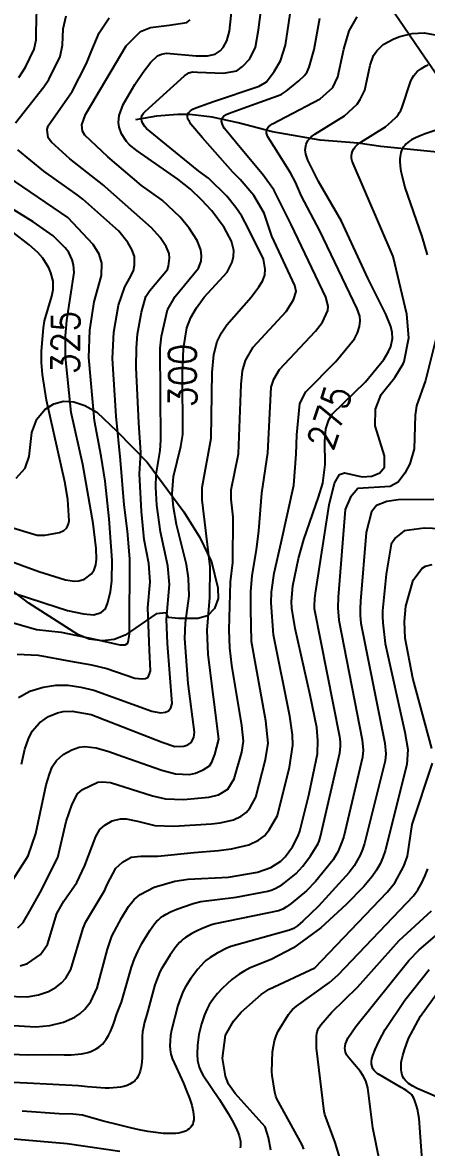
# Model space of a CAD drawing. Extents: x 197794 to 200030, y 561152 to 563931.
# Drawn here: x 199632.8 to 199764.7, y 562181.1 to 562548.5 of the extents above; entities that cross this region are included whole.
import ezdxf
from ezdxf.enums import TextEntityAlignment as Align

# ---------------------------------------------------------------- set-up
doc = ezdxf.new("R2010")
doc.units = 0
for name, color, linetype in [('E0022112', 5, 'CONTINUOUS'), ('F0017111', 30, 'CONTINUOUS'), ('F0017114', 7, 'CONTINUOUS'), ('F0017131', 7, 'CONTINUOUS'), ('G0037213', 32, 'CONTINUOUS')]:
    doc.layers.add(name, color=color, linetype=linetype)
doc.styles.add('HIST', font='romans.shx', dxfattribs={"bigfont": 'ngsw.shx'})

msp = doc.modelspace()

# ---------------------------------------------------------------- linework, layer by layer
at = {"layer": 'E0022112', "flags": 128}
for points in [[(199574.217, 562771.998), (199632.186, 562729.602), (199637.535, 562726.995), (199645.436, 562717.164), (199671.533, 562668.04), (199716.44, 562606.125), (199755.655, 562549.556), (199762.707, 562539.299), (199787.208, 562503.547)], [(199776.82, 562505.24), (199749.87, 562508), (199742.46, 562509.11), (199730.03, 562510.12), (199714.44, 562512.84), (199703.21, 562515.73), (199694.79, 562517.56), (199687.5, 562518.44), (199683.56, 562518.45), (199676.61, 562517.87), (199669.75, 562516.67)]]:
    msp.add_lwpolyline(points, dxfattribs=at)
at = {"layer": 'F0017111'}
for points, elevation in [([(199628.88, 562267.32), (199634.65, 562276.36), (199637.14, 562283.64), (199640.49, 562299.59), (199641.58, 562303.06), (199642.52, 562305.4), (199643.95, 562307.51), (199646.08, 562309.45), (199648.91, 562311), (199651.29, 562311.87), (199653.21, 562312.08), (199656.83, 562311.68), (199661.01, 562310.44), (199665.57, 562308.76), (199678.34, 562304.33), (199682.76, 562303.17), (199687.3, 562302.94), (199689.28, 562303.4), (199691.79, 562304.48), (199693.84, 562305.77), (199694.65, 562306.93), (199695.62, 562309.43), (199696.88, 562314.42), (199693.43, 562342.15), (199693.08, 562350.04), (199693.95, 562360.69), (199694.13, 562370.74), (199691.43, 562392.64), (199691.45, 562396.61), (199694.42, 562412.72), (199694.75, 562434.17), (199695.3, 562440.07), (199696.34, 562444.29), (199697.75, 562447.11), (199699.51, 562449.79), (199707.51, 562458.76), (199709.95, 562462.17), (199711.18, 562464.02), (199711.96, 562465.95), (199712.1, 562467.99), (199711.49, 562471.2), (199706.6, 562481.09), (199704.44, 562485.25), (199702.47, 562488.12), (199699.54, 562491.74), (199693.54, 562497.65), (199690.37, 562499.98), (199678.11, 562509.99), (199673.32, 562513.91), (199672.67, 562514.69), (199672.05, 562515.48), (199671.74, 562516.31), (199671.63, 562517), (199671.69, 562517.54), (199671.9, 562518.2), (199672.36, 562518.84), (199672.88, 562519.44), (199676.45, 562522.74), (199685.69, 562531.04), (199687.09, 562532.09), (199688.29, 562532.42), (199689.92, 562532.32), (199698.49, 562531.98), (199702.83, 562532.74), (199704.68, 562534.15), (199707.06, 562536.65), (199708.91, 562540.44), (199709.86, 562546.06), (199711.87, 562561.36)], 295), ([(199631.32, 562252.89), (199633.02, 562254.59), (199635.53, 562259.01), (199638.59, 562264.45), (199644.32, 562275.8), (199647.09, 562287.64), (199648.98, 562293.24), (199650.76, 562296.57), (199652.36, 562298.03), (199657.41, 562300.43), (199658.85, 562300.58), (199661.57, 562300.28), (199675.29, 562295.94), (199679.47, 562294.99), (199685.41, 562294.78), (199693.62, 562295.55), (199696.77, 562296.31), (199699.85, 562298.16), (199701.95, 562301.49), (199704.38, 562310.2), (199704.96, 562313.79), (199704.47, 562318.96), (199701.17, 562338.69), (199700.53, 562344.27), (199700.27, 562350.19), (199700.74, 562365.82), (199701.54, 562372.2), (199701.57, 562386.92), (199700.95, 562392.86), (199700.97, 562395.84), (199703.38, 562407.63), (199704.26, 562430.32), (199704.67, 562434.75), (199705.59, 562438.14), (199708.11, 562442.49), (199718.87, 562454.1), (199721.33, 562457.9), (199722.18, 562460.65), (199721.68, 562462.63), (199714.18, 562478.72), (199711.72, 562486.19), (199708.35, 562491.97), (199703.93, 562497.19), (199701.48, 562499.6), (199691.63, 562510.88), (199687.78, 562515.29), (199687.3, 562516.13), (199686.84, 562516.96), (199686.69, 562517.78), (199686.69, 562518.44), (199687.04, 562519.04), (199687.62, 562519.7), (199688.47, 562520.22), (199689.37, 562520.65), (199695.18, 562522.67), (199710.1, 562527.66), (199712.46, 562529.11), (199715.01, 562532.5), (199717.03, 562536.01), (199718.65, 562541.09), (199720.88, 562555.65)], 290), ([(199631.6, 562530.53), (199633.8, 562533.86), (199636.58, 562539.78), (199637.28, 562542.83), (199637.29, 562545.25), (199637.52, 562553.07)], 320), ([(199612.41, 562230.95), (199634.41, 562230.39), (199637.99, 562230.96), (199641.25, 562232.04), (199643.85, 562233.5), (199645.55, 562234.87), (199646.93, 562236.44), (199648.55, 562239.23), (199652.64, 562252.8), (199653.53, 562254.79), (199659.72, 562265.14), (199660.46, 562266.98), (199663.25, 562272.35), (199665.49, 562274.29), (199668.33, 562275.94), (199671.48, 562276.24), (199677.01, 562276.24), (199688.84, 562277.5), (199696.82, 562278.09), (199701.08, 562278.68), (199706.73, 562279.97), (199709.88, 562281.47), (199711.86, 562282.94), (199713.39, 562284.82), (199716.07, 562289.6), (199719.96, 562305.35), (199721.13, 562312.52), (199721.02, 562315.93), (199720.05, 562322.01), (199714.73, 562348.52), (199714.01, 562358.95), (199714.1, 562362.43), (199714.98, 562368.63), (199717.22, 562378.64), (199721.37, 562397.41), (199722.12, 562407.51), (199722.36, 562413.81), (199723.42, 562424.1), (199725.33, 562427.9), (199735.07, 562437.8), (199741.18, 562445.16), (199742.24, 562447.2), (199742.9, 562449.26), (199743.09, 562451.08), (199742.91, 562452.63), (199742.09, 562455.04), (199729.92, 562480.44), (199723.95, 562491.83), (199721.91, 562496.33), (199720.29, 562499.44), (199715, 562507.85), (199712.93, 562511.14), (199712.7, 562511.74), (199712.49, 562512.34), (199712.47, 562512.89), (199712.54, 562513.33), (199712.75, 562513.84), (199713.13, 562514.44), (199713.74, 562514.95), (199714.4, 562515.41), (199718.77, 562517.73), (199730, 562523.52), (199734.16, 562527.22), (199735.79, 562530.79), (199737.74, 562539.79), (199739.46, 562545.79), (199742.12, 562550.33)], 280), ([(199630.57, 562515.71), (199639.78, 562527.43), (199641.43, 562529.93), (199645.15, 562537.4), (199645.89, 562541.08), (199646.1, 562546.4), (199647.06, 562550.65)], 315), ([(199631.07, 562342.18), (199637.9, 562341.85), (199648.52, 562339.95), (199655.32, 562338.71), (199660.3, 562337.5), (199669.52, 562334.37), (199671.88, 562334.19), (199672.95, 562334.3), (199673.87, 562334.73), (199674.31, 562335.76), (199674.56, 562336.77), (199674.26, 562343.52), (199673.68, 562357.32), (199674.44, 562365.88), (199674.03, 562371.82), (199672.58, 562379.68), (199671.62, 562388.81), (199671.06, 562401.09), (199671.44, 562408.08), (199670.84, 562417.74), (199669.88, 562435.83), (199669.99, 562442.31), (199670.38, 562446.71), (199671.63, 562453.86), (199673.08, 562458.97), (199674.4, 562460.97), (199680.12, 562467.89), (199680.52, 562468.88), (199680.85, 562471.57), (199680.67, 562473.07), (199679.71, 562475.34), (199677.76, 562478.31), (199674.96, 562481.47), (199659.81, 562494.82), (199659.33, 562495.28), (199648.24, 562503.97), (199642.31, 562509.38), (199641.17, 562510.87), (199640.82, 562513.51), (199641.21, 562514.75), (199649.06, 562525.99), (199651.36, 562530.47), (199653.66, 562535.11), (199655.26, 562538.94), (199657.81, 562545.11), (199661.11, 562550)], 310), ([(199631.53, 562328.08), (199635.2, 562330.13), (199639.6, 562331.46), (199643.66, 562332.09), (199647.67, 562332.09), (199651.83, 562331.49), (199656.1, 562330.46), (199675, 562323.59), (199677.84, 562323.07), (199679.55, 562323.28), (199680.47, 562323.75), (199681.27, 562324.72), (199681.73, 562326.07), (199680.13, 562345.72), (199679.78, 562353.61), (199680.8, 562365.02), (199680.25, 562371.04), (199677.82, 562382.15), (199676.71, 562390.92), (199676.39, 562396.81), (199676.49, 562400.93), (199677.8, 562408.69), (199677.95, 562412.11), (199677.71, 562442.17), (199678.15, 562446.05), (199680.12, 562454.65), (199682.65, 562459.03), (199690.27, 562468.24), (199691.11, 562470.53), (199691.31, 562472.29), (199691.06, 562474.29), (199689.79, 562477.32), (199687.18, 562481.29), (199684.25, 562484.91), (199678.38, 562490.43), (199671.71, 562495.25), (199660.65, 562504.59), (199653.13, 562511.7), (199652.35, 562513), (199652.22, 562515.08), (199653.39, 562518.45), (199666.64, 562540.91), (199671.31, 562545.58), (199674.56, 562546.88), (199680.66, 562547.66), (199686.47, 562548.46), (199687.53, 562549.31)], 305), ([(199632.02, 562240.42), (199634.46, 562241.22), (199638.7, 562244.12), (199640.95, 562247.4), (199644.02, 562257.58), (199646.35, 562261.57), (199650.6, 562267.71), (199653.17, 562273.24), (199656.8, 562282.73), (199658.11, 562284.96), (199659.65, 562286.35), (199662.05, 562287.82), (199664.83, 562288.44), (199666.68, 562288.44), (199670.31, 562287.66), (199676.02, 562286.28), (199682.27, 562286.04), (199694.56, 562286.86), (199697.35, 562287.11), (199701.75, 562288.14), (199704.24, 562289.36), (199705.85, 562290.55), (199707, 562291.96), (199709.01, 562295.54), (199712.17, 562307.78), (199713.05, 562313.15), (199712.26, 562320.48), (199707.63, 562346.39), (199707.39, 562356.9), (199707.37, 562362.62), (199707.78, 562367.88), (199709.27, 562376.33), (199709.99, 562382.55), (199710.94, 562394.76), (199712.95, 562407.98), (199714.05, 562429.42), (199714.85, 562431.99), (199716.72, 562435.19), (199728.51, 562447.66), (199730.78, 562450.61), (199732.49, 562454.5), (199732.64, 562455.87), (199731.88, 562458.84), (199720.52, 562482.51), (199714.87, 562493.83), (199712.63, 562497.01), (199711.49, 562498.57), (199702.38, 562509.56), (199698.81, 562513.86), (199698.37, 562514.67), (199697.96, 562515.47), (199697.83, 562516.26), (199697.85, 562516.89), (199698.13, 562517.4), (199698.6, 562517.96), (199699.31, 562518.4), (199700.06, 562518.78), (199704.88, 562520.57), (199717.27, 562524.97), (199718.88, 562526.12), (199723, 562529.49), (199724.86, 562531.15), (199725.77, 562532.36), (199726.37, 562533.92), (199728.01, 562539.72), (199729.9, 562549.93)], 285), ([(199609.88, 562212.34), (199634.6, 562211.42), (199641.485, 562211.481), (199646.366, 562211.359), (199648.727, 562211.406), (199650.99, 562211.584), (199652.076, 562211.735), (199653.126, 562211.936), (199654.135, 562212.19), (199655.1, 562212.504), (199656.016, 562212.883), (199656.881, 562213.333), (199657.689, 562213.859), (199658.437, 562214.466), (199658.901, 562214.92), (199659.339, 562215.41), (199660.141, 562216.489), (199660.857, 562217.685), (199661.501, 562218.978), (199662.087, 562220.349), (199662.63, 562221.778), (199663.644, 562224.733), (199665.121, 562228.573), (199668.422, 562240.071), (199669.363, 562242.78), (199670.454, 562245.188), (199671.813, 562247.76), (199674.357, 562252.001), (199675.959, 562254.187), (199676.586, 562254.898), (199677.218, 562255.528), (199677.892, 562256.114), (199678.663, 562256.685), (199679.667, 562257.317), (199681.097, 562258.08), (199683.153, 562258.984), (199688.537, 562260.806), (199691.081, 562261.417), (199702.629, 562262.923), (199712.949, 562264.813), (199714.341, 562265.27), (199715.508, 562265.807), (199717.507, 562266.921), (199718.38, 562267.527), (199722.121, 562270.601), (199723.173, 562271.683), (199724.298, 562273.005), (199726.828, 562276.368), (199729.072, 562279.865), (199729.353, 562280.442), (199729.659, 562281.216), (199730.142, 562282.682), (199736.457, 562310.041), (199736.64, 562312.06), (199736.624, 562313.553), (199736.46, 562315.219), (199728.194, 562356.988), (199728.138, 562357.971), (199728.222, 562360.384), (199728.437, 562362.173), (199732.934, 562390.991), (199734.68, 562398.078), (199736.353, 562400.87), (199738.001, 562401.39), (199743.697, 562400.187), (199746.865, 562400.319), (199749.527, 562401.433), (199750.984, 562403.306), (199750.993, 562406.977), (199747.952, 562416.734), (199748.03, 562422.23), (199749.892, 562427.055), (199754.351, 562432.556), (199757.131, 562437.079), (199757.386, 562437.787), (199758.952, 562445.577), (199758.337, 562453.26), (199753.842, 562472.12), (199740.443, 562503.227), (199740.281, 562504.112), (199740.267, 562504.908), (199740.37, 562505.7), (199740.6, 562506.467), (199740.96, 562507.187), (199741.438, 562507.847), (199742.102, 562508.498), (199743.304, 562509.369), (199751.297, 562514.412), (199753.339, 562516.148), (199754.908, 562517.717), (199755.437, 562518.379), (199755.896, 562519.059), (199756.327, 562519.806), (199756.795, 562520.862), (199759.483, 562529.107), (199760.046, 562530.351), (199760.578, 562531.217), (199761.131, 562531.876), (199761.731, 562532.444), (199762.376, 562532.963), (199763.054, 562533.44), (199764.482, 562534.293), (199765.23, 562534.673)], 270), ([(199767.594, 562513.219), (199764.261, 562512.107), (199762.676, 562511.506), (199761.19, 562510.851), (199759.835, 562510.123), (199759.217, 562509.726), (199758.644, 562509.305), (199758.12, 562508.856), (199757.65, 562508.378), (199757.236, 562507.868), (199756.885, 562507.325), (199756.586, 562506.72), (199756.355, 562506.078), (199756.186, 562505.402), (199756.075, 562504.694), (199756.017, 562503.956), (199756.008, 562503.191), (199756.121, 562501.591), (199756.375, 562499.911), (199756.737, 562498.173), (199757.639, 562494.597), (199763.239, 562478.592), (199764.894, 562472.61)], 265), ([(199618.41, 562355.68), (199637.4, 562350.27), (199645.48, 562349.44), (199656.46, 562347.13), (199664.63, 562345.24), (199666.36, 562345.24), (199667.19, 562345.77), (199667.45, 562346.84), (199667.76, 562348.78), (199667.77, 562350.32), (199667.87, 562373.31), (199667.05, 562382.34), (199665.98, 562390.95), (199664.82, 562405.62), (199663.4, 562419.91), (199662.18, 562438.79), (199662.6, 562447.37), (199664.13, 562456.23), (199666.18, 562462.2), (199667.73, 562464.89), (199669.01, 562467.45), (199669.34, 562469.2), (199669.34, 562472.1), (199668.5, 562474.32), (199667.22, 562476.61), (199664.21, 562480.35), (199652.46, 562490.79), (199650.64, 562492.27), (199639.75, 562499.9), (199631.29, 562506.91)], 315), ([(199629.03, 562362.52), (199633.78, 562360.96), (199640.07, 562358.92), (199647.51, 562356.52), (199652.71, 562355.41), (199656.12, 562355.07), (199658.51, 562355.87), (199659.86, 562357.04), (199660.62, 562359.12), (199661.56, 562362.71), (199661.99, 562366.08), (199662.13, 562372.93), (199661.8, 562377.34), (199661.1, 562386.41), (199659.81, 562398.73), (199658.45, 562406.87), (199656.37, 562418.38), (199654.49, 562439.05), (199654.83, 562448.03), (199656.18, 562457.29), (199658.57, 562465.92), (199658.71, 562469.94), (199657.87, 562472.86), (199655.93, 562476.05), (199647.59, 562484.8), (199628.15, 562498.05)], 320), ([(199620.56, 562386.19), (199637.62, 562381.13), (199640.07, 562381.1), (199644.86, 562381.96), (199646.31, 562382.6), (199647.28, 562383.52), (199647.85, 562384.75), (199648, 562385.77), (199647.66, 562392.69), (199646.61, 562398.48), (199640.66, 562425.2), (199639.38, 562433.5), (199639.03, 562437.52), (199639, 562441.2), (199639.64, 562448.79), (199640.03, 562451.08), (199642.43, 562459.13), (199642.86, 562461.34), (199642.8, 562464.05), (199642.11, 562466.7), (199641.39, 562468.35), (199639.45, 562471.52), (199637.79, 562473.41), (199635.02, 562475.94), (199629.64, 562480.03)], 330), ([(199767.871, 562445.577), (199764.446, 562431.627), (199761.498, 562423.274), (199761.006, 562420.322), (199760.654, 562409.275), (199759.251, 562404.408), (199757.656, 562401.364), (199755.427, 562398.417), (199752.876, 562396.954), (199742.269, 562396.336), (199739.909, 562393.465), (199738.209, 562389.449), (199735.878, 562360.794), (199735.737, 562357.392), (199736.112, 562353.294), (199743.683, 562314.262), (199744.046, 562310.849), (199743.831, 562308.598), (199737.694, 562282.699), (199737.221, 562281.14), (199735.904, 562277.891), (199735.494, 562277.098), (199734.209, 562275.1), (199728.487, 562268.04), (199725.539, 562264.958), (199720.589, 562260.815), (199719.065, 562259.725), (199717.804, 562258.974), (199716.452, 562258.44), (199695.681, 562254.155), (199694.541, 562253.811), (199691.468, 562252.618), (199689.639, 562251.794), (199688.072, 562250.984), (199686.879, 562250.274), (199686, 562249.685), (199685.314, 562249.16), (199684.705, 562248.628), (199684.127, 562248.064), (199682.874, 562246.624), (199681.032, 562244.096), (199678.231, 562239.526), (199677.697, 562238.462), (199676.048, 562234.273), (199673.447, 562224.572), (199672.637, 562222.042), (199672.267, 562220.483), (199672.01, 562218.899), (199671.881, 562217.422), (199671.884, 562215.798), (199671.91, 562212.281), (199671.863, 562210.583), (199671.746, 562208.957), (199671.533, 562207.429), (199671.202, 562206.022), (199670.985, 562205.372), (199670.729, 562204.761), (199670.432, 562204.192), (199670.09, 562203.669), (199669.79, 562203.294), (199669.463, 562202.947), (199668.727, 562202.336), (199667.889, 562201.828), (199666.958, 562201.417), (199665.939, 562201.095), (199664.841, 562200.854), (199663.671, 562200.687), (199662.435, 562200.587), (199661.141, 562200.546), (199659.797, 562200.558), (199656.985, 562200.706), (199654.058, 562200.973), (199651.072, 562201.299), (199634.29, 562202.14), (199622.06, 562202.65)], 265), ([(199767.112, 562392.749), (199755.464, 562392.606), (199751.818, 562392.089), (199748.441, 562390.732), (199746.75, 562388.748), (199745.037, 562381.968), (199743.202, 562359.57), (199743.041, 562357.058), (199743.073, 562354.806), (199743.274, 562352.326), (199751.153, 562313.16), (199751.5, 562309.735), (199751.237, 562307.429), (199744.469, 562280.367), (199743.823, 562278.414), (199743.044, 562276.61), (199742.133, 562274.8), (199741.081, 562273.059), (199739.469, 562270.945), (199729.514, 562259.969), (199724.294, 562255.023), (199722.564, 562253.574), (199721.267, 562252.659), (199719.974, 562252.058), (199700.886, 562246.771), (199699.478, 562246.197), (199696.36, 562244.632), (199694.035, 562243.188), (199692.688, 562242.163), (199692.058, 562241.581), (199690.077, 562239.401), (199687.614, 562236.164), (199685.986, 562233.586), (199685.324, 562232.226), (199684.483, 562230.194), (199683.537, 562227.47), (199681.467, 562219.491), (199681.138, 562217.762), (199680.98, 562216.01), (199680.953, 562214.339), (199681.012, 562213.088), (199681.124, 562212.251), (199681.271, 562211.587), (199681.445, 562210.958), (199681.702, 562210.218), (199682.937, 562207.386), (199685.326, 562202.142), (199686.399, 562199.615), (199687.325, 562197.203), (199688.056, 562194.943), (199688.333, 562193.882), (199688.543, 562192.874), (199688.679, 562191.922), (199688.736, 562191.033), (199688.708, 562190.211), (199688.589, 562189.46), (199688.382, 562188.806), (199688.087, 562188.221), (199687.707, 562187.703), (199687.245, 562187.249), (199686.703, 562186.857), (199686.084, 562186.525), (199685.391, 562186.251), (199684.628, 562186.032), (199683.796, 562185.867), (199682.898, 562185.753), (199681.939, 562185.687), (199680.919, 562185.669), (199678.712, 562185.762), (199676.301, 562186.015), (199673.708, 562186.41), (199670.955, 562186.93), (199668.066, 562187.556), (199665.064, 562188.271), (199658.809, 562189.897), (199652.371, 562191.664), (199649.22, 562192.02), (199644.74, 562192.08), (199632.7, 562193)], 260), ([(199769.414, 562383.14), (199763.956, 562383.376), (199757.482, 562382.529), (199754.621, 562380.197), (199753.183, 562378.112), (199751.579, 562368.362), (199750.399, 562356.363), (199750.368, 562354.511), (199750.448, 562352.437), (199751.269, 562345.694), (199757.666, 562316.781), (199758.606, 562311.145), (199758.254, 562306.254), (199751.235, 562277.983), (199750.478, 562275.781), (199749.544, 562273.752), (199748.446, 562271.719), (199747.04, 562269.624), (199744.221, 562266.363), (199738.515, 562260.481), (199730.204, 562252.865), (199721.349, 562246.387), (199713.98, 562242.489), (199707.156, 562239.757), (199705.167, 562238.761), (199703.522, 562237.771), (199701.198, 562236.005), (199699.609, 562234.625), (199697.954, 562233.026), (199696.446, 562231.388), (199695.24, 562229.907), (199694.383, 562228.732), (199693.756, 562227.74), (199693.085, 562226.46), (199692.212, 562224.449), (199691.253, 562221.559), (199690.432, 562218.036), (199689.943, 562214.53), (199689.845, 562211.644), (199690, 562209.582), (199690.238, 562208.243), (199690.506, 562207.337), (199690.811, 562206.577), (199691.163, 562205.833), (199691.724, 562204.861), (199697.145, 562196.864), (199699.97, 562192.234), (199701.238, 562190.004), (199702.334, 562187.876), (199702.799, 562186.861), (199703.199, 562185.883), (199703.527, 562184.949), (199703.776, 562184.061), (199703.938, 562183.223), (199704.007, 562182.441), (199703.974, 562181.719), (199703.834, 562181.06)], 255), ([(199724.621, 562180.585), (199724.161, 562181.974), (199715.837, 562196.985), (199715.485, 562197.951), (199715.183, 562199.189), (199714.348, 562204.6), (199714.261, 562205.91), (199714.483, 562212.36), (199714.718, 562214.193), (199715.108, 562215.995), (199715.605, 562217.603), (199716.289, 562219.145), (199719.633, 562224.523), (199720.348, 562225.492), (199720.986, 562226.192), (199722.305, 562227.282), (199733.096, 562235.044), (199735.924, 562237.488), (199760.526, 562263.279), (199761.918, 562265.292), (199763.191, 562267.575), (199764.305, 562269.91), (199765.144, 562272.123)], 245), ([(199736.765, 562176.668), (199734.955, 562182.727), (199731.549, 562191.899), (199731.302, 562192.88), (199728.819, 562213.522), (199728.784, 562216.336), (199728.834, 562217.512), (199728.913, 562218.321), (199729.04, 562218.945), (199729.235, 562219.555), (199729.539, 562220.228), (199730.182, 562221.192), (199733.741, 562225.186), (199742.197, 562233.439), (199755.792, 562248.753), (199766.354, 562258.431)], 240), ([(199749.437, 562176.332), (199747.183, 562187.587), (199745.585, 562200.618), (199744.944, 562202.859), (199744.093, 562204.544), (199743.02, 562206.094), (199739.369, 562210.369), (199739.047, 562210.817), (199738.768, 562211.268), (199738.512, 562211.761), (199738.296, 562212.304), (199738.149, 562212.907), (199738.092, 562213.567), (199738.139, 562214.277), (199738.293, 562215.016), (199738.572, 562215.789), (199739.092, 562216.785), (199741.604, 562220.684), (199758.943, 562242.172), (199762.322, 562245.695), (199773.516, 562255.256)], 235), ([(199763.741, 562170.984), (199762.29, 562190.601), (199761.806, 562193.654), (199761.507, 562194.794), (199760.848, 562196.654), (199760.431, 562197.512), (199759.91, 562198.282), (199759.567, 562198.66), (199759.188, 562199.008), (199758.338, 562199.627), (199757.405, 562200.175), (199756.429, 562200.688), (199749.008, 562205.046), (199748.745, 562205.23), (199748.186, 562205.7), (199747.679, 562206.24), (199747.257, 562206.867), (199746.95, 562207.58), (199746.775, 562208.365), (199746.739, 562209.197), (199746.852, 562210.079), (199747.194, 562211.231), (199747.935, 562213.105), (199749.252, 562215.966), (199751.282, 562219.712), (199757.674, 562229.266), (199765.62, 562239.264)], 230), ([(199664.612, 562179.862), (199647.43, 562182.31), (199631.21, 562183.8), (199620.71, 562183.91), (199613.79, 562183.54), (199604.38, 562182.56), (199594.21, 562181.02)], 255)]:
    msp.add_lwpolyline(points, dxfattribs=dict(at, elevation=elevation))
at = {"layer": 'F0017114'}
for points, elevation in [([(199632.5, 562306.27), (199633.61, 562311.21), (199634.75, 562314.56), (199635.97, 562317.05), (199638.31, 562319.83), (199641.31, 562321.92), (199644.22, 562323.11), (199646.13, 562323.51), (199649, 562323.63), (199655.19, 562322.51), (199678.41, 562313.5), (199682.53, 562312.12), (199685.52, 562312.19), (199686.8, 562312.64), (199687.83, 562313.38), (199688.8, 562315.05), (199688.98, 562316.77), (199686.86, 562332.7), (199685.79, 562347.37), (199685.99, 562352.43), (199687.27, 562361.27), (199687.06, 562367.06), (199686.36, 562371.52), (199683.06, 562384.61), (199682.09, 562390.27), (199681.72, 562394.57), (199682.16, 562400.2), (199684.46, 562410.05), (199685.13, 562413.91), (199685.05, 562434.02), (199685.43, 562442.02), (199686.42, 562448.77), (199687.74, 562452.11), (199689.67, 562455.37), (199692.12, 562458.8), (199699.59, 562466.98), (199701.27, 562470.22), (199701.72, 562472.06), (199701.81, 562473.99), (199701.1, 562477.06), (199698.62, 562481.55), (199694.58, 562486.98), (199691.29, 562490.61), (199687.65, 562494.04), (199683.56, 562497.35), (199670.24, 562506.62), (199667.8, 562508.49), (199666.74, 562509.61), (199665.11, 562512.17), (199664.34, 562514.32), (199664.13, 562515.81), (199664.32, 562518.12), (199665.69, 562521.73), (199669.52, 562528.29), (199672.19, 562532.26), (199674.66, 562535.58), (199676.85, 562537.64), (199678.17, 562538.2), (199679.85, 562538.46), (199689.54, 562537.64), (199693.21, 562537.59), (199695.73, 562538.19), (199697.39, 562539.23), (199698.37, 562540.31), (199699.58, 562542.51), (199700.4, 562545.69), (199702.24, 562563.21)], 300), ([(199609.6, 562222.22), (199637.2, 562220.58), (199641.78, 562221.01), (199646.14, 562222.01), (199649.93, 562223.71), (199651.63, 562224.88), (199653.17, 562226.33), (199655.09, 562228.81), (199657.22, 562233.32), (199660.52, 562245.92), (199662.01, 562250.13), (199665.22, 562256.27), (199667.43, 562259.8), (199669.3, 562262.16), (199671.18, 562263.77), (199675.77, 562266.1), (199682.58, 562268.12), (199686.86, 562268.78), (199700.07, 562269.42), (199709.56, 562271.07), (199713.87, 562272.53), (199717.16, 562274.64), (199718.57, 562276.02), (199720.98, 562279.33), (199722.87, 562282.91), (199723.39, 562284.39), (199726.33, 562296.14), (199729.16, 562309.72), (199729.26, 562314.06), (199728.9, 562318.25), (199726.78, 562328.81), (199721.83, 562350.64), (199720.76, 562357.3), (199720.64, 562359.44), (199721.03, 562364.56), (199722.89, 562373.5), (199724.68, 562379.63), (199729.5, 562393.52), (199730.84, 562398.05), (199731.67, 562404.16), (199731.51, 562411.72), (199731.83, 562415.86), (199732.79, 562418.78), (199733.94, 562420.6), (199744.77, 562431.18), (199750.81, 562438.4), (199752.34, 562441.01), (199753.04, 562442.69), (199753.58, 562445.35), (199753.51, 562447.24), (199753.12, 562449.21), (199751.46, 562453.29), (199745.55, 562465.01), (199736.92, 562483.66), (199729.5, 562496.53), (199725.96, 562503.52), (199725.28, 562505.47), (199725.11, 562506.86), (199725.41, 562508.77), (199726, 562509.95), (199727.1, 562511.17), (199728.23, 562512), (199737.99, 562517.97), (199742.09, 562521.87), (199743.12, 562523.33), (199744.61, 562526.43), (199746.3, 562534.56), (199747.39, 562537.69), (199748.46, 562539.29), (199750.63, 562541.27), (199754.09, 562543.2), (199756.05, 562543.93), (199760.04, 562544.89), (199764, 562545.09), (199781.75, 562541.86)], 275), ([(199626.84, 562373.41), (199638.18, 562369.23), (199646.87, 562366.49), (199649.79, 562366.08), (199651.16, 562366.15), (199653.1, 562366.71), (199655.36, 562368.45), (199656.18, 562369.77), (199656.73, 562371.37), (199657, 562373.2), (199656.88, 562376.73), (199655.89, 562384.91), (199652.46, 562404.14), (199648.74, 562421.11), (199646.8, 562439.31), (199646.85, 562446.2), (199647.26, 562451.19), (199649.64, 562466.81), (199649.49, 562469.39), (199649.06, 562471.02), (199647.89, 562473.37), (199646.79, 562474.9), (199642.8, 562478.83), (199636.32, 562483.35), (199621.58, 562492.42)], 325), ([(199766.507, 562311.375), (199760.278, 562334.371), (199757.776, 562347.499), (199757.536, 562352.92), (199757.936, 562357.928), (199760.416, 562366.379), (199763.164, 562370.228), (199764.386, 562371.011), (199766.607, 562371.506)], 250), ([(199713.897, 562180.299), (199713.166, 562184.443), (199712.006, 562187.869), (199702.301, 562198.718), (199700.111, 562201.81), (199699.059, 562204.377), (199698.094, 562210.331), (199699.134, 562217.846), (199701.728, 562222.384), (199704.158, 562225.334), (199710.773, 562231.057), (199713.375, 562232.791), (199728.285, 562239.805), (199751.87, 562264.477), (199754.355, 562267.604), (199757.285, 562273.023), (199758.478, 562276.286), (199760.076, 562286.604), (199766.689, 562306.584)], 250), ([(199770.99, 562196.377), (199761.687, 562200.372), (199760.238, 562201.198), (199758.897, 562202.082), (199758.3, 562202.564), (199757.771, 562203.082), (199757.323, 562203.644), (199756.969, 562204.257), (199756.768, 562204.764), (199756.623, 562205.301), (199756.525, 562205.864), (199756.466, 562206.448), (199756.436, 562207.663), (199756.47, 562208.913), (199756.559, 562209.449), (199756.991, 562211.191), (199757.539, 562212.992), (199758.826, 562216.69), (199762.732, 562224.074), (199772.047, 562236.916)], 225)]:
    msp.add_lwpolyline(points, dxfattribs=dict(at, elevation=elevation))
at = {"layer": 'G0037213', "flags": 128}
msp.add_lwpolyline([(199630.75, 562399.72), (199633.63, 562402.98), (199634.93, 562406.72), (199635.85, 562414.61), (199637.44, 562418.97), (199640.14, 562422.16), (199643.01, 562424.02), (199646.23, 562424.88), (199649.55, 562424.65), (199653.16, 562423.45), (199657.09, 562421.22), (199663.65, 562415.06), (199673.49, 562404.9), (199685.49, 562388.75), (199690.69, 562380.29), (199694.48, 562372.33), (199696.55, 562363.89), (199696.68, 562360.38), (199695.51, 562357.14), (199693.24, 562354.73), (199690.03, 562353.88), (199683.79, 562353.85), (199680.44, 562354.2), (199679.74, 562355.74), (199676.5, 562355.35), (199666.35, 562348.48), (199662.76, 562347.06), (199658.93, 562346.63), (199654.6, 562347.18), (199650.92, 562348.65), (199634.91, 562358.92), (199627.05, 562364.87)], dxfattribs=at)

# ---------------------------------------------------------------- texts
at = {"layer": 'F0017131', "style": 'HIST', "width": 0.9}
for s, rotation, p in [('325', 89.62, (199651.4, 562454.42)), ('300', 90.23, (199689.51, 562443.62)), ('275', 71.67, (199740.61, 562428.07))]:
    msp.add_text(s, height=9, rotation=rotation, dxfattribs=at).set_placement(p, align=Align.RIGHT)

doc.saveas('drawing.dxf')
